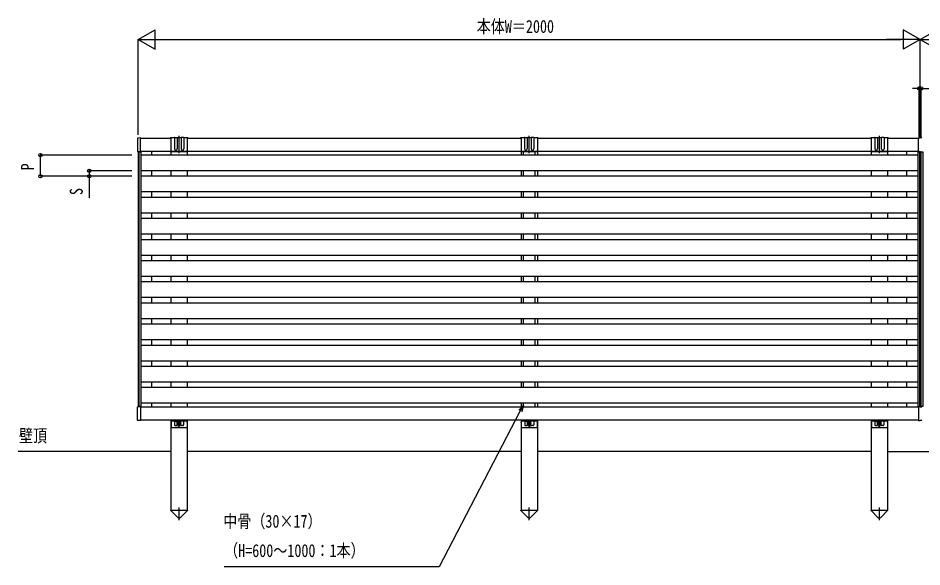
# Model space of a CAD drawing. Units: millimetres, scale not verified. Extents: x -4205 to 4205, y -2970 to 2970.
# Drawn here: x -1781 to 530, y -220 to 1182 of the extents above; entities that cross this region are included whole.
import ezdxf
from ezdxf.enums import TextEntityAlignment as Align

# ---------------------------------------------------------------- set-up
doc = ezdxf.new("R2010")
doc.units = ezdxf.units.MM
doc.header["$LTSCALE"] = 12
for name, color, linetype in [('0-1_USER1', 3, 'Continuous'), ('0-3_YKK_A1', 4, 'Continuous'), ('0-4_YKK_D', 6, 'Continuous')]:
    doc.layers.add(name, color=color, linetype=linetype)
doc.styles.add('ＭＳ ゴシック', font='')
doc.styles.get('ＭＳ ゴシック').set_extended_font_data('MS Gothic')

msp = doc.modelspace()

# ---------------------------------------------------------------- linework, layer by layer
at = {"layer": '0-3_YKK_A1'}
for p, q in [((-1369.48, 837.42), (-1369.48, 881.2)), ((-473.98, 837.42), (-473.98, 881.2)), ((421.52, 837.42), (421.52, 881.2)), ((-1475.98, 874.77), (-1475.98, 842.13)), ((-1468.3, 876.18), (-1475.04, 875.76)), ((-1467.98, 875), (-1390.48, 875)), ((-1381.48, 876.5), (-1390.48, 876.5)), ((-1390.48, 876.5), (-1390.48, 843.48)), ((-1381.48, 876.5), (-1381.48, 848.48)), ((-1380.48, 877.5), (-1375.48, 877.5)), ((-1364.48, 876.5), (-1374.48, 876.5)), ((-1374.48, 876.5), (-1374.48, 848.48)), ((-1364.48, 876.5), (-1364.48, 848.48)), ((-1358.48, 877.5), (-1363.48, 877.5)), ((-1348.48, 876.5), (-1357.48, 876.5)), ((-1357.48, 876.5), (-1357.48, 848.48)), ((-1348.48, 876.5), (-1348.48, 843.48)), ((-1348.48, 875), (-494.98, 875)), ((-485.98, 876.5), (-494.98, 876.5)), ((-494.98, 876.5), (-494.98, 843.48)), ((-485.98, 876.5), (-485.98, 848.48)), ((-484.98, 877.5), (-479.98, 877.5)), ((-468.98, 876.5), (-478.98, 876.5)), ((-478.98, 876.5), (-478.98, 848.48)), ((-468.98, 876.5), (-468.98, 848.48)), ((-462.98, 877.5), (-467.98, 877.5)), ((-452.98, 876.5), (-461.98, 876.5)), ((-461.98, 876.5), (-461.98, 848.48)), ((-452.98, 876.5), (-452.98, 843.48)), ((-452.98, 875), (400.52, 875)), ((409.52, 876.5), (400.52, 876.5)), ((400.52, 876.5), (400.52, 843.48)), ((409.52, 876.5), (409.52, 848.48)), ((410.52, 877.5), (415.52, 877.5)), ((426.52, 876.5), (416.52, 876.5)), ((416.52, 876.5), (416.52, 848.48)), ((426.52, 876.5), (426.52, 848.48)), ((432.52, 877.5), (427.52, 877.5)), ((442.52, 876.5), (433.52, 876.5)), ((433.52, 876.5), (433.52, 848.48)), ((442.52, 876.5), (442.52, 843.48)), ((442.52, 875), (521.52, 875)), ((521.52, 874.93), (521.52, 875.73)), ((521.52, 841.7), (521.52, 874.93)), ((521.71, 875.93), (526.02, 876.2)), ((530.33, 875.93), (526.02, 876.2)), ((-1468.3, 840.72), (-1475.04, 841.13)), ((-1474.48, 840.5), (-1467.48, 840.5)), ((-1474.48, 840.5), (-1474.48, 189.5)), ((-1472.48, 840.5), (-1472.48, 189.5)), ((521.52, 841), (-1467.98, 841)), ((-1439.48, 832), (-1439.48, 841)), ((-1390.48, 841), (-1390.48, 832)), ((-1388.48, 841.48), (-1370.19, 841.48)), ((-1368.77, 841.48), (-1350.48, 841.48)), ((-1348.48, 841), (-1348.48, 832)), ((-494.98, 841), (-494.98, 832)), ((-492.98, 841.48), (-474.69, 841.48)), ((-488.98, 832), (-488.98, 841)), ((-473.27, 841.48), (-454.98, 841.48)), ((-458.98, 832), (-458.98, 841)), ((-452.98, 841), (-452.98, 832)), ((400.52, 841), (400.52, 832)), ((402.52, 841.48), (420.81, 841.48)), ((422.23, 841.48), (440.52, 841.48)), ((442.52, 841), (442.52, 832)), ((491.52, 832), (491.52, 841)), ((526.52, 840.5), (519.52, 840.5)), ((521.52, 840.9), (521.52, 841.7)), ((526.02, 840.7), (522.08, 840.7)), ((524.52, 840.5), (524.52, 189.5)), ((525.52, 840.5), (532.52, 840.5)), ((525.52, 840.5), (525.52, 189.5)), ((526.02, 840.7), (529.96, 840.7)), ((526.52, 840.5), (526.52, 189.5)), ((527.52, 840.5), (527.52, 189.5)), ((519.52, 832), (-1467.48, 832)), ((-1467.48, 832), (-1467.48, 792)), ((519.52, 792), (-1467.48, 792)), ((-1439.48, 778), (-1439.48, 792)), ((-1390.48, 792), (-1390.48, 778)), ((-1348.48, 792), (-1348.48, 778)), ((-494.98, 792), (-494.98, 778)), ((-488.98, 778), (-488.98, 792)), ((-458.98, 778), (-458.98, 792)), ((-452.98, 792), (-452.98, 778)), ((400.52, 792), (400.52, 778)), ((442.52, 792), (442.52, 778)), ((491.52, 778), (491.52, 792)), ((519.52, 778), (-1467.48, 778)), ((-1467.48, 778), (-1467.48, 738)), ((519.52, 738), (-1467.48, 738)), ((519.52, 724), (-1467.48, 724)), ((-1439.48, 724), (-1439.48, 738)), ((-1390.48, 738), (-1390.48, 724)), ((-1348.48, 738), (-1348.48, 724)), ((-494.98, 738), (-494.98, 724)), ((-488.98, 724), (-488.98, 738)), ((-458.98, 724), (-458.98, 738)), ((-452.98, 738), (-452.98, 724)), ((400.52, 738), (400.52, 724)), ((442.52, 738), (442.52, 724)), ((491.52, 724), (491.52, 738)), ((519.52, 684), (-1467.48, 684)), ((-1439.48, 670), (-1439.48, 684)), ((-1390.48, 684), (-1390.48, 670)), ((-1348.48, 684), (-1348.48, 670)), ((-494.98, 684), (-494.98, 670)), ((-488.98, 670), (-488.98, 684)), ((-458.98, 670), (-458.98, 684)), ((-452.98, 684), (-452.98, 670)), ((400.52, 684), (400.52, 670)), ((442.52, 684), (442.52, 670)), ((491.52, 670), (491.52, 684)), ((519.52, 670), (-1467.48, 670)), ((519.52, 630), (-1467.48, 630)), ((-1439.48, 616), (-1439.48, 630)), ((-1390.48, 630), (-1390.48, 616)), ((-1348.48, 630), (-1348.48, 616)), ((-494.98, 630), (-494.98, 616)), ((-488.98, 616), (-488.98, 630)), ((-458.98, 616), (-458.98, 630)), ((-452.98, 630), (-452.98, 616)), ((400.52, 630), (400.52, 616)), ((442.52, 630), (442.52, 616)), ((491.52, 616), (491.52, 630)), ((519.52, 616), (-1467.48, 616)), ((519.52, 576), (-1467.48, 576)), ((519.52, 562), (-1467.48, 562)), ((-1439.48, 562), (-1439.48, 576)), ((-1390.48, 576), (-1390.48, 562)), ((-1348.48, 576), (-1348.48, 562)), ((-494.98, 576), (-494.98, 562)), ((-488.98, 562), (-488.98, 576)), ((-458.98, 562), (-458.98, 576)), ((-452.98, 576), (-452.98, 562)), ((400.52, 576), (400.52, 562)), ((442.52, 576), (442.52, 562)), ((491.52, 562), (491.52, 576)), ((519.52, 522), (-1467.48, 522)), ((-1439.48, 508), (-1439.48, 522)), ((-1390.48, 522), (-1390.48, 508)), ((-1348.48, 522), (-1348.48, 508)), ((-494.98, 522), (-494.98, 508)), ((-488.98, 508), (-488.98, 522)), ((-458.98, 508), (-458.98, 522)), ((-452.98, 522), (-452.98, 508)), ((400.52, 522), (400.52, 508)), ((442.52, 522), (442.52, 508)), ((491.52, 508), (491.52, 522)), ((519.52, 508), (-1467.48, 508)), ((519.52, 468), (-1467.48, 468)), ((-1439.48, 454), (-1439.48, 468)), ((-1390.48, 468), (-1390.48, 454)), ((-1348.48, 468), (-1348.48, 454)), ((-494.98, 468), (-494.98, 454)), ((-488.98, 454), (-488.98, 468)), ((-458.98, 454), (-458.98, 468)), ((-452.98, 468), (-452.98, 454)), ((400.52, 468), (400.52, 454)), ((442.52, 468), (442.52, 454)), ((491.52, 454), (491.52, 468)), ((519.52, 454), (-1467.48, 454)), ((519.52, 414), (-1467.48, 414)), ((519.52, 400), (-1467.48, 400)), ((-1439.48, 400), (-1439.48, 414)), ((-1390.48, 414), (-1390.48, 400)), ((-1348.48, 414), (-1348.48, 400)), ((-494.98, 414), (-494.98, 400)), ((-488.98, 400), (-488.98, 414)), ((-458.98, 400), (-458.98, 414)), ((-452.98, 414), (-452.98, 400)), ((400.52, 414), (400.52, 400)), ((442.52, 414), (442.52, 400)), ((491.52, 400), (491.52, 414)), ((519.52, 360), (-1467.48, 360)), ((-1439.48, 346), (-1439.48, 360)), ((-1390.48, 360), (-1390.48, 346)), ((-1348.48, 360), (-1348.48, 346)), ((-494.98, 360), (-494.98, 346)), ((-488.98, 346), (-488.98, 360)), ((-458.98, 346), (-458.98, 360)), ((-452.98, 360), (-452.98, 346)), ((400.52, 360), (400.52, 346)), ((442.52, 360), (442.52, 346)), ((491.52, 346), (491.52, 360)), ((519.52, 346), (-1467.48, 346)), ((519.52, 306), (-1467.48, 306)), ((-1439.48, 292), (-1439.48, 306)), ((-1390.48, 306), (-1390.48, 292)), ((-1348.48, 306), (-1348.48, 292)), ((-494.98, 306), (-494.98, 292)), ((-488.98, 292), (-488.98, 306)), ((-458.98, 292), (-458.98, 306)), ((-452.98, 306), (-452.98, 292)), ((400.52, 306), (400.52, 292)), ((442.52, 306), (442.52, 292)), ((491.52, 292), (491.52, 306)), ((519.52, 292), (-1467.48, 292)), ((519.52, 252), (-1467.48, 252)), ((519.52, 238), (-1467.48, 238)), ((-1439.48, 238), (-1439.48, 252)), ((-1390.48, 252), (-1390.48, 238)), ((-1348.48, 252), (-1348.48, 238)), ((-494.98, 252), (-494.98, 238)), ((-488.98, 238), (-488.98, 252)), ((-458.98, 238), (-458.98, 252)), ((-452.98, 252), (-452.98, 238)), ((400.52, 252), (400.52, 238)), ((442.52, 252), (442.52, 238)), ((491.52, 238), (491.52, 252)), ((-1475.98, 155.23), (-1475.98, 187.87)), ((-1468.3, 189.28), (-1475.04, 188.87)), ((-1467.98, 189), (521.52, 189)), ((519.52, 198), (-1467.48, 198)), ((-1439.48, 189), (-1439.48, 198)), ((-1390.48, 198), (-1390.48, 189)), ((-1348.48, 198), (-1348.48, 189)), ((-494.98, 198), (-494.98, 189)), ((-488.98, 189), (-488.98, 198)), ((-458.98, 189), (-458.98, 198)), ((-452.98, 198), (-452.98, 189)), ((400.52, 198), (400.52, 189)), ((442.52, 198), (442.52, 189)), ((491.52, 189), (491.52, 198)), ((521.52, 189.1), (521.52, 188.3)), ((521.52, 188.3), (521.52, 155.06)), ((526.02, 189.3), (522.08, 189.3)), ((526.02, 189.3), (529.96, 189.3)), ((-1468.3, 153.82), (-1475.04, 154.23)), ((521.52, 155), (-1467.98, 155)), ((-1390.48, 155), (-1390.48, -75)), ((-1389.98, 155), (-1389.98, 148.96)), ((-1389.98, 153.5), (-1380.98, 153.5)), ((-1389.98, 148.04), (-1389.98, 138)), ((-1380.98, 155), (-1380.98, 143)), ((-1379.98, 152.5), (-1374.98, 152.5)), ((-1378.98, 141), (-1375.98, 141)), ((-1374.03, 147), (-1364.93, 147)), ((-1373.98, 143), (-1373.98, 155)), ((-1373.98, 153.5), (-1364.98, 153.5)), ((-1371.56, 147.35), (-1371.56, 146.65)), ((-1371.56, 147.35), (-1370.33, 147.35)), ((-1371.56, 146.65), (-1370.33, 146.65)), ((-1369.83, 149.07), (-1369.13, 149.07)), ((-1369.83, 149.07), (-1369.83, 147.85)), ((-1369.83, 146.15), (-1369.83, 144.92)), ((-1369.83, 144.92), (-1369.13, 144.92)), ((-1369.48, 142.45), (-1369.48, 151.55)), ((-1369.13, 149.07), (-1369.13, 147.85)), ((-1369.13, 146.15), (-1369.13, 144.92)), ((-1368.63, 147.35), (-1367.41, 147.35)), ((-1368.63, 146.65), (-1367.41, 146.65)), ((-1367.41, 147.35), (-1367.41, 146.65)), ((-1364.98, 143), (-1364.98, 155)), ((-1358.98, 152.5), (-1363.98, 152.5)), ((-1359.98, 141), (-1362.98, 141)), ((-1357.98, 155), (-1357.98, 143)), ((-1357.98, 153.5), (-1348.98, 153.5)), ((-1348.98, 155), (-1348.98, 148.96)), ((-1348.98, 148.04), (-1348.98, 138)), ((-1348.48, 155), (-1348.48, -75)), ((-494.98, 155), (-494.98, -75)), ((-494.48, 155), (-494.48, 148.96)), ((-494.48, 153.5), (-485.48, 153.5)), ((-494.48, 148.04), (-494.48, 138)), ((-485.48, 155), (-485.48, 143)), ((-484.48, 152.5), (-479.48, 152.5)), ((-483.48, 141), (-480.48, 141)), ((-478.53, 147), (-469.43, 147)), ((-478.48, 143), (-478.48, 155)), ((-478.48, 153.5), (-469.48, 153.5)), ((-476.06, 147.35), (-476.06, 146.65)), ((-476.06, 147.35), (-474.83, 147.35)), ((-476.06, 146.65), (-474.83, 146.65)), ((-474.33, 149.07), (-473.63, 149.07)), ((-474.33, 149.07), (-474.33, 147.85)), ((-474.33, 146.15), (-474.33, 144.92)), ((-474.33, 144.92), (-473.63, 144.92)), ((-473.98, 142.45), (-473.98, 151.55)), ((-473.63, 149.07), (-473.63, 147.85)), ((-473.63, 146.15), (-473.63, 144.92)), ((-473.13, 147.35), (-471.91, 147.35)), ((-473.13, 146.65), (-471.91, 146.65)), ((-471.91, 147.35), (-471.91, 146.65)), ((-469.48, 143), (-469.48, 155)), ((-463.48, 152.5), (-468.48, 152.5)), ((-464.48, 141), (-467.48, 141)), ((-462.48, 155), (-462.48, 143)), ((-462.48, 153.5), (-453.48, 153.5)), ((-453.48, 155), (-453.48, 148.96)), ((-453.48, 148.04), (-453.48, 138)), ((-452.98, 155), (-452.98, -75)), ((400.52, 155), (400.52, -75)), ((401.02, 155), (401.02, 148.96)), ((401.02, 153.5), (410.02, 153.5)), ((401.02, 148.04), (401.02, 138)), ((410.02, 155), (410.02, 143)), ((411.02, 152.5), (416.02, 152.5)), ((412.02, 141), (415.02, 141)), ((416.97, 147), (426.07, 147)), ((417.02, 143), (417.02, 155)), ((417.02, 153.5), (426.02, 153.5)), ((419.44, 147.35), (419.44, 146.65)), ((419.44, 147.35), (420.67, 147.35)), ((419.44, 146.65), (420.67, 146.65)), ((421.17, 149.07), (421.87, 149.07)), ((421.17, 149.07), (421.17, 147.85)), ((421.17, 146.15), (421.17, 144.92)), ((421.17, 144.92), (421.87, 144.92)), ((421.52, 142.45), (421.52, 151.55)), ((421.87, 149.07), (421.87, 147.85)), ((421.87, 146.15), (421.87, 144.92)), ((422.37, 147.35), (423.59, 147.35)), ((422.37, 146.65), (423.59, 146.65)), ((423.59, 147.35), (423.59, 146.65)), ((426.02, 143), (426.02, 155)), ((432.02, 152.5), (427.02, 152.5)), ((431.02, 141), (428.02, 141)), ((433.02, 155), (433.02, 143)), ((433.02, 153.5), (442.02, 153.5)), ((442.02, 155), (442.02, 148.96)), ((442.02, 148.04), (442.02, 138)), ((442.52, 155), (442.52, -75)), ((521.52, 155.06), (521.52, 154.26)), ((521.71, 154.06), (526.02, 153.8)), ((530.33, 154.06), (526.02, 153.8)), ((-1387.98, 136), (-1350.98, 136)), ((-492.48, 136), (-455.48, 136)), ((403.02, 136), (440.02, 136)), ((-1390.48, 74.51), (-1781.2, 74.51)), ((-1390.48, 74.51), (-1781.2, 74.51)), ((-494.98, 74.51), (-1348.48, 74.51)), ((400.52, 74.51), (-452.98, 74.51)), ((442.52, 75), (1400.52, 75)), ((-1369.48, -100.51), (-1369.48, -68.04)), ((-473.98, -100.51), (-473.98, -68.04)), ((421.52, -100.51), (421.52, -68.04)), ((-1390.68, -76), (-1390.68, -75)), ((-1390.68, -75), (-1348.28, -75)), ((-1390.68, -76), (-1373, -93.55)), ((-1348.28, -76), (-1365.96, -93.55)), ((-1348.28, -75), (-1348.28, -76)), ((-495.18, -76), (-495.18, -75)), ((-495.18, -75), (-452.78, -75)), ((-495.18, -76), (-477.5, -93.55)), ((-452.78, -76), (-470.46, -93.55)), ((-452.78, -75), (-452.78, -76)), ((400.32, -76), (400.32, -75)), ((400.32, -75), (442.72, -75)), ((400.32, -76), (418, -93.55)), ((442.72, -76), (425.04, -93.55)), ((442.72, -75), (442.72, -76))]:
    msp.add_line(p, q, dxfattribs=at)
for points in [[(-1467.98, 841.01), (-1467.98, 841.7), (-1467.98, 875.2), (-1467.98, 875.88)], [(-1467.48, 840.5), (-1467.48, 189.5), (-1474.48, 189.5)], [(519.52, 840.5), (519.52, 189.5), (526.52, 189.5)], [(532.52, 840.5), (532.52, 189.5), (525.52, 189.5)], [(-1467.98, 188.98), (-1467.98, 188.3), (-1467.98, 154.8), (-1467.98, 154.12)]]:
    msp.add_lwpolyline(points, dxfattribs=at)
for centre, radius in [((-1369.48, 147), 4.25), ((-1369.48, 140), 1.65), ((-473.98, 147), 4.25), ((-473.98, 140), 1.65), ((421.52, 147), 4.25), ((421.52, 140), 1.65)]:
    msp.add_circle(centre, radius, dxfattribs=at)
for centre, radius, start, end in [((-1474.98, 874.77), 1, 93.5, 180), ((-1468.28, 875.88), 0.3, 0, 93.5), ((-1390.48, 874.5), 2, 90, 165.52249), ((-1380.48, 876.5), 1, 90, 180), ((-1375.48, 876.5), 1, 0, 90), ((-1363.48, 876.5), 1, 90, 180), ((-1358.48, 876.5), 1, 0, 90), ((-1348.48, 874.5), 2, 14.47751, 90), ((-494.98, 874.5), 2, 90, 165.52249), ((-484.98, 876.5), 1, 90, 180), ((-479.98, 876.5), 1, 0, 90), ((-467.98, 876.5), 1, 90, 180), ((-462.98, 876.5), 1, 0, 90), ((-452.98, 874.5), 2, 14.47751, 90), ((400.52, 874.5), 2, 90, 165.52249), ((410.52, 876.5), 1, 90, 180), ((415.52, 876.5), 1, 0, 90), ((427.52, 876.5), 1, 90, 180), ((432.52, 876.5), 1, 0, 90), ((442.52, 874.5), 2, 14.47751, 90), ((521.72, 875.73), 0.2, 93.5, 180), ((-1474.98, 842.13), 1, 180, 266.5), ((-1468.28, 841.01), 0.3, 266.5, 0), ((-1388.48, 843.48), 2, 180, 270), ((-1377.98, 848.48), 3.5, 180, 0), ((-1369.48, 840.78), 1, 44.427, 135.573), ((-1360.98, 848.48), 3.5, 180, 0), ((-1350.48, 843.48), 2, 270, 0), ((-492.98, 843.48), 2, 180, 270), ((-482.48, 848.48), 3.5, 180, 0), ((-473.98, 840.78), 1, 44.427, 135.573), ((-465.48, 848.48), 3.5, 180, 0), ((-454.98, 843.48), 2, 270, 0), ((402.52, 843.48), 2, 180, 270), ((413.02, 848.48), 3.5, 180, 0), ((421.52, 840.78), 1, 44.427, 135.573), ((430.02, 848.48), 3.5, 180, 0), ((440.52, 843.48), 2, 270, 0), ((521.72, 840.9), 0.202, 179.93968, 269.38321), ((530.32, 840.9), 0.202, 270.61679, 0.06032), ((-1474.98, 187.87), 1, 93.5, 180), ((-1468.28, 188.98), 0.3, 0, 93.5), ((521.72, 189.1), 0.202, 90.61679, 180.06032), ((530.32, 189.1), 0.202, 359.93968, 89.38321), ((-1474.98, 155.23), 1, 180, 266.5), ((-1468.28, 154.12), 0.3, 266.5, 0), ((-1390.18, 148.5), 0.5, 293.57818, 66.42182), ((-1379.98, 153.5), 1, 180, 270), ((-1378.98, 143), 2, 180, 270), ((-1375.98, 143), 2, 270, 0), ((-1374.98, 153.5), 1, 270, 0), ((-1370.33, 147.85), 0.5, 270, 0), ((-1370.33, 146.15), 0.5, 0, 90), ((-1368.63, 147.85), 0.5, 180, 270), ((-1368.63, 146.15), 0.5, 90, 180), ((-1363.98, 153.5), 1, 180, 270), ((-1362.98, 143), 2, 180, 270), ((-1359.98, 143), 2, 270, 0), ((-1358.98, 153.5), 1, 270, 0), ((-1348.78, 148.5), 0.5, 113.57818, 246.42182), ((-494.68, 148.5), 0.5, 293.57818, 66.42182), ((-484.48, 153.5), 1, 180, 270), ((-483.48, 143), 2, 180, 270), ((-480.48, 143), 2, 270, 0), ((-479.48, 153.5), 1, 270, 0), ((-474.83, 147.85), 0.5, 270, 0), ((-474.83, 146.15), 0.5, 0, 90), ((-473.13, 147.85), 0.5, 180, 270), ((-473.13, 146.15), 0.5, 90, 180), ((-468.48, 153.5), 1, 180, 270), ((-467.48, 143), 2, 180, 270), ((-464.48, 143), 2, 270, 0), ((-463.48, 153.5), 1, 270, 0), ((-453.28, 148.5), 0.5, 113.57818, 246.42182), ((400.82, 148.5), 0.5, 293.57818, 66.42182), ((411.02, 153.5), 1, 180, 270), ((412.02, 143), 2, 180, 270), ((415.02, 143), 2, 270, 0), ((416.02, 153.5), 1, 270, 0), ((420.67, 147.85), 0.5, 270, 0), ((420.67, 146.15), 0.5, 0, 90), ((422.37, 147.85), 0.5, 180, 270), ((422.37, 146.15), 0.5, 90, 180), ((427.02, 153.5), 1, 180, 270), ((428.02, 143), 2, 180, 270), ((431.02, 143), 2, 270, 0), ((432.02, 153.5), 1, 270, 0), ((442.22, 148.5), 0.5, 113.57818, 246.42182), ((521.72, 154.26), 0.2, 180, 266.5), ((-1387.98, 138), 2, 180, 270), ((-1350.98, 138), 2, 270, 0), ((-492.48, 138), 2, 180, 270), ((-455.48, 138), 2, 270, 0), ((403.02, 138), 2, 180, 270), ((440.02, 138), 2, 270, 0), ((-1369.48, -90), 5, 225.20979, 314.79021), ((-473.98, -90), 5, 225.20979, 314.79021), ((421.52, -90), 5, 225.20979, 314.79021)]:
    msp.add_arc(centre, radius, start, end, dxfattribs=at)
for centre, start_param, end_param in [((522.08, 841.7), 4.6587856, 4.712389), ((529.96, 841.7), 4.712389, 4.7659923), ((522.08, 188.3), 1.5707963, 1.6243997), ((529.96, 188.3), 1.517193, 1.5707963)]:
    msp.add_ellipse(centre, major_axis=(6.74, 0), ratio=0.148374, start_param=start_param, end_param=end_param, dxfattribs=at)
at = {"layer": '0-4_YKK_D'}
for p, q in [((-1473.98, 1127.5), (-1430.68, 1152.5)), ((-1430.68, 1102.5), (-1430.68, 1152.5)), ((526.02, 1127.5), (482.72, 1152.5)), ((482.72, 1152.5), (482.72, 1102.5)), ((526.02, 1127.5), (569.32, 1152.5)), ((-1473.98, 884.14), (-1473.98, 1128.5)), ((-1473.98, 1127.5), (-1430.68, 1102.5)), ((-1473.98, 1127.5), (-1387.38, 1127.5)), ((-1423.98, 1127.5), (476.02, 1127.5)), ((526.02, 1127.5), (439.42, 1127.5)), ((526.02, 1127.5), (482.72, 1102.5)), ((526.02, 878.97), (526.02, 1128.5)), ((526.02, 905.48), (526.02, 1128.5)), ((526.02, 1127.5), (569.32, 1102.5)), ((526.02, 1127.5), (612.62, 1127.5)), ((523.52, 1002.5), (506.52, 1002.5)), ((523.52, 876), (523.52, 1003.5)), ((523.52, 1002.5), (528.52, 1002.5)), ((528.52, 876), (528.52, 1003.5)), ((528.52, 1002.5), (658.12, 1002.5)), ((-1490.48, 832), (-1724.98, 832)), ((-1723.98, 778), (-1723.98, 832)), ((-1490.48, 792), (-1599.98, 792)), ((-1490.48, 778), (-1724.98, 778)), ((-1490.48, 778), (-1599.98, 778))]:
    msp.add_line(p, q, dxfattribs=at)
for points in [[(-1598.98, 792), (-1598.98, 778), (-1598.98, 723)], [(-488.98, 193.5), (-496.83, 178.42), (-704.28, -220), (-1254.28, -220)], [(-500.87, 180.52), (-488.98, 193.5), (-492.79, 176.31)]]:
    msp.add_lwpolyline(points, dxfattribs=at)
for centre in [(523.52, 1002.5), (528.52, 1002.5), (-1723.98, 832), (-1598.98, 792), (-1723.98, 778), (-1598.98, 778)]:
    msp.add_circle(centre, 4.25, dxfattribs=at)

# ---------------------------------------------------------------- texts
at = {"layer": '0-1_USER1', "style": 'ＭＳ ゴシック', "width": 0.8}
msp.add_text('壁頂', height=32.99, dxfattribs=at).set_placement((-1778.93, 88.71), align=Align.BOTTOM_LEFT)
at = {"layer": '0-4_YKK_D', "style": 'ＭＳ ゴシック', "width": 0.8}
for s, p in [('本体W＝2000', (-608.38, 1134.5)), ('中骨（30×17）', (-1256.68, -129.71)), ('（H=600～1000：1本）', (-1254.28, -204.71))]:
    msp.add_text(s, height=32.99, dxfattribs=at).set_placement(p, align=Align.BOTTOM_LEFT)
for s, p in [('P', (-1730.98, 793)), ('S', (-1605.98, 730))]:
    msp.add_text(s, height=32.99, rotation=90, dxfattribs=at).set_placement(p, align=Align.BOTTOM_LEFT)

doc.saveas('drawing.dxf')
